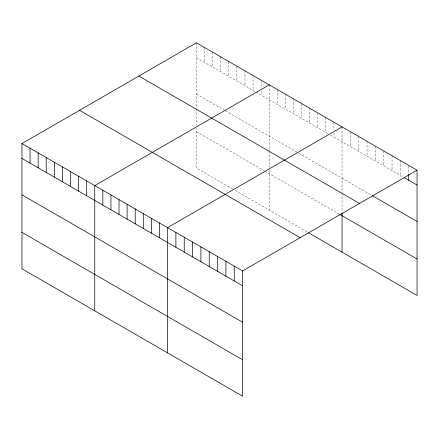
<?xml version="1.0" encoding="UTF-8"?>
<svg xmlns="http://www.w3.org/2000/svg" width="439" height="439" viewBox="0 0 439 439"><rect width="100%" height="100%" fill="white"/><g stroke="black" fill="none" stroke-linecap="round" stroke-linejoin="round"><path stroke-width="0.33" stroke-dasharray="2.19 1.65" d="M196.431 42.824L196.431 108.181M196.431 57.685L255.366 91.707M255.942 92.042L328.169 133.741M330.485 135.075L403.161 177.038M196.431 94.111L224.741 110.452M225.317 110.787L298.125 152.821M298.701 153.156L371.487 195.179M196.431 131.64L264.031 170.667M264.613 171.001L339.149 214.04M232.829 189.083L196.431 168.066L196.431 128.287M235.145 190.416L307.371 232.116M408.714 166.063L408.714 174.168M400.379 160.575L400.379 175.43M392.049 155.768L392.049 170.623M383.713 150.956L383.713 165.81M375.378 146.143L375.378 160.998M367.042 141.331L367.042 156.185M358.707 136.518L358.707 151.373M350.371 131.705L350.371 146.56M342.041 126.893L342.041 192.249M342.041 192.919L342.041 212.355M333.947 122.223L333.947 130.328M333.947 133.028L333.947 137.078M325.859 117.553L325.859 132.408M317.77 112.883L317.77 127.738M309.682 108.213L309.682 123.068M301.593 103.544L301.593 118.398M293.504 98.874L293.504 113.728M285.41 94.198L285.41 109.059M277.322 89.529L277.322 104.383M269.233 84.859L269.233 150.215M269.233 150.884L269.233 167.638M269.233 170.321L269.233 210.1M261.145 80.189L261.145 88.294M261.145 90.994L261.145 95.043M253.056 75.519L253.056 90.374M244.967 70.849L244.967 85.704M236.873 66.179L236.873 81.034M228.785 61.509L228.785 76.364M220.696 56.84L220.696 71.694M212.608 52.17L212.608 67.024M204.519 47.494L204.519 62.354M196.431 108.85L196.431 125.609"/><path stroke-width="0.66" d="M21.95 143.558L242.569 270.934L242.569 396.176L21.95 268.8L21.95 143.558L196.431 42.824L417.05 170.2L417.05 295.442L308.524 232.785M269.233 84.859L94.753 185.593L94.753 310.834M342.041 126.893L167.561 227.627L167.561 352.868M242.569 270.934L417.05 170.2M404.27 177.68L417.05 185.055M372.042 195.498L417.05 221.481M138.85 76.068L359.47 203.444M339.726 214.369L417.05 259.015M79.53 110.321L300.15 237.691M21.95 158.419L242.569 285.789M21.95 194.845L242.569 322.215M21.95 232.374L242.569 359.75M408.714 174.168L408.714 180.242M342.041 213.025L342.041 252.134M234.239 266.122L234.239 280.976M225.904 261.309L225.904 276.169M217.568 256.502L217.568 271.357M209.233 251.69L209.233 266.544M200.897 246.877L200.897 261.732M192.562 242.065L192.562 256.919M184.232 237.252L184.232 252.107M175.896 232.44L175.896 247.294M159.472 222.957L159.472 237.812M151.384 218.287L151.384 233.142M143.29 213.617L143.29 228.472M135.201 208.948L135.201 223.802M127.112 204.278L127.112 219.132M119.024 199.608L119.024 214.462M110.935 194.938L110.935 209.793M102.847 190.263L102.847 205.123M86.664 180.923L86.664 195.778M78.576 176.253L78.576 191.108M70.487 171.583L70.487 186.438M62.398 166.913L62.398 181.768M54.31 162.243L54.31 177.098M46.216 157.574L46.216 172.428M38.127 152.904L38.127 167.758M30.039 148.234L30.039 163.088"/></g></svg>
